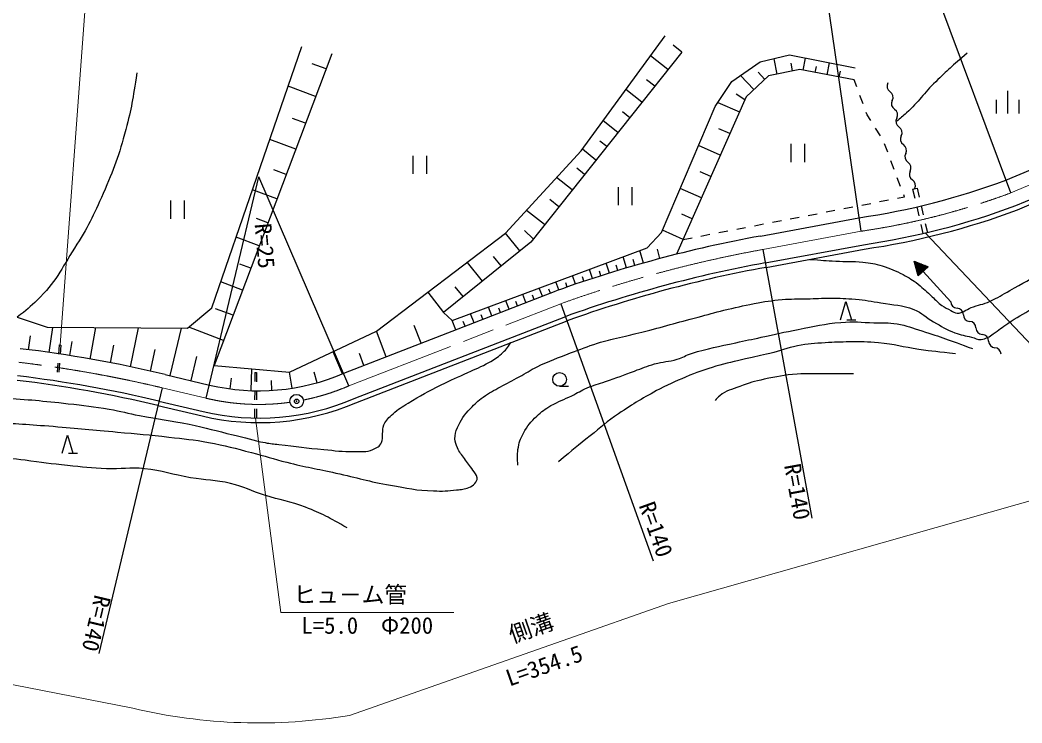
# Model space of a CAD drawing. Units: millimetres, scale not verified. Extents: x 40000 to 680000, y 20000 to 380000.
# Drawn here: x 329161 to 439290, y 240602 to 317841 of the extents above; entities that cross this region are included whole.
import ezdxf
from ezdxf.enums import TextEntityAlignment as Align

# ---------------------------------------------------------------- set-up
doc = ezdxf.new("R2010")
doc.units = ezdxf.units.MM
doc.header["$LTSCALE"] = 1000
doc.header["$PDMODE"] = 32
doc.header["$PDSIZE"] = 500
doc.linetypes.add('CHAIN', pattern=[18.5, 12, -1.5, 3.5, -1.5])
for name, color, linetype, lineweight in [('M-BGD', 7, 'Continuous', 25), ('M-BMK', 2, 'CHAIN', 13), ('M-BMK-SRVR', 7, 'Continuous', 25), ('M-STR-HTXT', 7, 'Continuous', 13)]:
    doc.layers.add(name, color=color, linetype=linetype, lineweight=lineweight)
doc.styles.add('@ＭＳ ゴシック', font='')
doc.styles.add('ＭＳ ゴシック', font='')
doc.styles.get('@ＭＳ ゴシック').set_extended_font_data('@MS Gothic')
doc.styles.get('ＭＳ ゴシック').set_extended_font_data('MS Gothic')

msp = doc.modelspace()

# ---------------------------------------------------------------- linework, layer by layer
at = {"layer": 'M-BGD'}
for p, q in [((438058, 298844), (427580, 326955)), ((421620, 294638), (417306, 324326)), ((390841, 303455), (400062, 316111)), ((401904, 314311), (400947, 315072)), ((350250, 286235), (360128, 314943)), ((363421, 314120), (350488, 279868)), ((401897, 314302), (385291, 293444)), ((400380, 312396), (398466, 313920)), ((410516, 313267), (413733, 314014)), ((413733, 314014), (420973, 312578)), ((362795, 312462), (361282, 313033)), ((407413, 311084), (410516, 313267)), ((412388, 311907), (412051, 313593)), ((414075, 312244), (413906, 313087)), ((415241, 312336), (415496, 313664)), ((417889, 311827), (418141, 313140)), ((409805, 310200), (408362, 311751)), ((411435, 311716), (408964, 309417)), ((411009, 311320), (410288, 312096)), ((414882, 312405), (411435, 311716)), ((420858, 311256), (414882, 312405)), ((416569, 312081), (416696, 312745)), ((419201, 311575), (419327, 312231)), ((361652, 309436), (358626, 310579)), ((398919, 310561), (398038, 311262)), ((405574, 308326), (407413, 311084)), ((421138, 310503), (420858, 311256)), ((397517, 308801), (395757, 310202)), ((407882, 309738), (408828, 309108)), ((421834, 308628), (421486, 309566)), ((437733, 307576), (437733, 310076)), ((408964, 309417), (401325, 292109)), ((405871, 308771), (408233, 307761)), ((436483, 307576), (436483, 309076)), ((438983, 307576), (438983, 309076)), ((396173, 307112), (395364, 307757)), ((399656, 294478), (405574, 308326)), ((422276, 307437), (422182, 307691)), ((422664, 306820), (422276, 307437)), ((360542, 306497), (359115, 307036)), ((394884, 305494), (393265, 306782)), ((437504, 300239), (454048, 307245)), ((407181, 305377), (405989, 305903)), ((423730, 305127), (423197, 305973)), ((359465, 303643), (356611, 304721)), ((393648, 303941), (392904, 304534)), ((406129, 302993), (403745, 304045)), ((413882, 304236), (413882, 302236)), ((415382, 304236), (415382, 302236)), ((424542, 303309), (424193, 304246)), ((438613, 297450), (455217, 304482)), ((438798, 296986), (455413, 304022)), ((372351, 302930), (372351, 300930)), ((373851, 302930), (373851, 300930)), ((382525, 294415), (390841, 303455)), ((392463, 302452), (390974, 303638)), ((425241, 301435), (424892, 302372)), ((358418, 300871), (357072, 301380)), ((391204, 300871), (390352, 301549)), ((405089, 300636), (403924, 301150)), ((349635, 276279), (355413, 300602)), ((365304, 277642), (355413, 300602)), ((389848, 299167), (388144, 300523)), ((425940, 299561), (425590, 300498)), ((357402, 298179), (354709, 299196)), ((394896, 299489), (394896, 297489)), ((396396, 299489), (396396, 297489)), ((404061, 298307), (401732, 299335)), ((426368, 298413), (426289, 298624)), ((427272, 299254), (427759, 299368)), ((427272, 299254), (427499, 298281)), ((427759, 299368), (427986, 298394)), ((345686, 298005), (345686, 296005)), ((347186, 298005), (347186, 296005)), ((388387, 297332), (387399, 298119)), ((421680, 297510), (422662, 297699)), ((423644, 297888), (424626, 298077)), ((425608, 298267), (426368, 298413)), ((428214, 297420), (428441, 296447)), ((386814, 295357), (384838, 296930)), ((403045, 296005), (401907, 296507)), ((415788, 296376), (416770, 296565)), ((417752, 296754), (418734, 296943)), ((419716, 297132), (420698, 297321)), ((427727, 297307), (427954, 296333)), ((356414, 295564), (355145, 296044)), ((409896, 295242), (410878, 295431)), ((410533, 294104), (421375, 296118)), ((411860, 295620), (412842, 295809)), ((413824, 295998), (414806, 296187)), ((428182, 295359), (428409, 294386)), ((428668, 295473), (428896, 294499)), ((368332, 283658), (382525, 294415)), ((384093, 292475), (382525, 294415)), ((384597, 294703), (385577, 293802)), ((398104, 292812), (399656, 294478)), ((402041, 293730), (399765, 294734)), ((404004, 294108), (404986, 294297)), ((405968, 294486), (406950, 294675)), ((407932, 294864), (408914, 295053)), ((355456, 293025), (352916, 293984)), ((385291, 293444), (375695, 285687)), ((402041, 293730), (403022, 293919)), ((411076, 291154), (421865, 293158)), ((376672, 284825), (398104, 292812)), ((397677, 291139), (397293, 292509)), ((399498, 291636), (399222, 292676)), ((410805, 292629), (416177, 263114)), ((411166, 290662), (421946, 292664)), ((354524, 290559), (353327, 291011)), ((379991, 289160), (378336, 291207)), ((382042, 290817), (381214, 291841)), ((393939, 290035), (393598, 291133)), ((394872, 290321), (394697, 290899)), ((395806, 290600), (395446, 291821)), ((396741, 290873), (396555, 291519)), ((427886, 289723), (427434, 291338)), ((427434, 291338), (428997, 290731)), ((427464, 291230), (428405, 290193)), ((427524, 291015), (428331, 290126)), ((427538, 291297), (428479, 290260)), ((427585, 290799), (428257, 290059)), ((427746, 291216), (428553, 290328)), ((427955, 291135), (428627, 290395)), ((428163, 291054), (428701, 290462)), ((428372, 290974), (428775, 290529)), ((428580, 290893), (428849, 290597)), ((428789, 290812), (428923, 290664)), ((390221, 288825), (389904, 289756)), ((392077, 289443), (391751, 290444)), ((393007, 289742), (392841, 290265)), ((427645, 290584), (428183, 289992)), ((427705, 290369), (428109, 289924)), ((427766, 290153), (428034, 289857)), ((427826, 289938), (427960, 289790)), ((428997, 290731), (427886, 289723)), ((431466, 286895), (428442, 290227)), ((353620, 288164), (351225, 289068)), ((377877, 287451), (376995, 288542)), ((388372, 288180), (388056, 289067)), ((389296, 288506), (389138, 288959)), ((391148, 289137), (390988, 289619)), ((364736, 279031), (388091, 288080)), ((373985, 287943), (375695, 285687)), ((384765, 286791), (384413, 287698)), ((385672, 287142), (385496, 287596)), ((386579, 287494), (386233, 288388)), ((387474, 287841), (387303, 288282)), ((382915, 286074), (382554, 287005)), ((383846, 286435), (383665, 286900)), ((388616, 286674), (398743, 258435)), ((419339, 284908), (419939, 286908)), ((419939, 286908), (420539, 284908)), ((347575, 283972), (350250, 286235)), ((352576, 285400), (350662, 286122)), ((365872, 276253), (389140, 285269)), ((375695, 285687), (376672, 284825)), ((379067, 284583), (378687, 285564)), ((380047, 284963), (379857, 285454)), ((381016, 285338), (380645, 286294)), ((381971, 285709), (381786, 286186)), ((328848, 285206), (332140, 284075)), ((366061, 275790), (389314, 284800)), ((373244, 282327), (372487, 284280)), ((377066, 283808), (376672, 284825)), ((378073, 284198), (377878, 284701)), ((420039, 284908), (421039, 284908)), ((330102, 281614), (330293, 283129)), ((332140, 284075), (347575, 283972)), ((332371, 281310), (332764, 284070)), ((336875, 280594), (337480, 284039)), ((341306, 279744), (342195, 284008)), ((345652, 278766), (346911, 283976)), ((351533, 282636), (347704, 284081)), ((358795, 279138), (368332, 283658)), ((369421, 280846), (368332, 283658)), ((333459, 282142), (333387, 281144)), ((333459, 282142), (333659, 282127)), ((333659, 282127), (333587, 281130)), ((334631, 280969), (334877, 282512)), ((339100, 280185), (339469, 282104)), ((343490, 279270), (344021, 281631)), ((347965, 278217), (348593, 280863)), ((364594, 278970), (363564, 281398)), ((366968, 279895), (366458, 281212)), ((333315, 280147), (333243, 279150)), ((333515, 280133), (333443, 279135)), ((350488, 279868), (358795, 279138)), ((345117, 278894), (349982, 277738)), ((354554, 277118), (354641, 279503)), ((354959, 279105), (354956, 278105)), ((354959, 279105), (355159, 279104)), ((355159, 279104), (355156, 278104)), ((359071, 277388), (358795, 279138)), ((361824, 277994), (361502, 279131)), ((333371, 278138), (333370, 278130)), ((352242, 277317), (352403, 278501)), ((356852, 277146), (356785, 278233)), ((388462, 277602), (389462, 277602)), ((344770, 277434), (337837, 248246)), ((354953, 277105), (354950, 276105)), ((355153, 277104), (355150, 276104)), ((344308, 275488), (349173, 274333)), ((344424, 275975), (349288, 274819)), ((354947, 275105), (354945, 274106)), ((355147, 275104), (355145, 274104)), ((333780, 270236), (334380, 272236)), ((334380, 272236), (334980, 270236)), ((334480, 270236), (335480, 270236))]:
    msp.add_line(p, q, dxfattribs=at)
msp.add_circle((388462, 278352), 750, dxfattribs=at)
for centre, radius, start, end in [((425177, 310582), 725, 150.608, 237.81364), ((424404, 309355), 725, 330.608, 57.81364), ((425668, 308644), 725, 150.608, 237.81364), ((424895, 307416), 725, 330.608, 57.81364), ((426159, 306705), 725, 150.608, 237.81364), ((425386, 305478), 725, 330.608, 57.81364), ((426650, 304766), 725, 150.608, 237.81364), ((425877, 303539), 725, 330.608, 57.81364), ((427141, 302827), 725, 150.608, 237.81364), ((426368, 301600), 725, 330.608, 57.81364), ((427632, 300888), 725, 150.608, 237.81364), ((410118, 373807), 78500, 278.24489, 290.41786), ((426859, 299661), 725, 330.608, 57.81364), ((410118, 373807), 81500, 278.2872, 290.46496), ((410118, 373807), 82000, 278.29402, 290.47255), ((435874, 154892), 141500, 100.31669, 109.7362), ((435874, 154892), 138500, 100.31447, 109.72065), ((435874, 154892), 138000, 100.3141, 109.71801), ((432191, 286897), 725, 180.15041, 267.35605), ((432124, 285448), 725, 0.15041, 87.35605), ((433574, 285452), 725, 180.15041, 267.35605), ((433507, 284003), 725, 0.15041, 87.35605), ((434957, 284007), 725, 180.15041, 267.35605), ((434890, 282559), 725, 0.15041, 87.35605), ((436340, 282563), 725, 180.15041, 267.35605), ((312416, 141224), 141500, 76.63812, 83.20373), ((436273, 281114), 725, 0.15041, 87.35605), ((312416, 141224), 138500, 76.63812, 83.16817), ((355413, 300602), 23500, 256.63812, 293.37453), ((312416, 141224), 138000, 76.63812, 83.16213), ((355413, 300602), 27000, 256.63812, 293.22729), ((355413, 300602), 26500, 256.63812, 293.24652)]:
    msp.add_arc(centre, radius, start, end, dxfattribs=at)
for points, knots in [([(433272, 314190), (431587, 312751), (431109, 312342), (429808, 311066), (428502, 309787), (427963, 308879), (426606, 307655), (426157, 307250), (426004, 307102), (425436, 306642)], [0, 0, 0, 0, 1, 1, 1, 2, 2, 2, 3, 3, 3, 3]), ([(341990, 312032), (341568, 309109), (341412, 308203), (340785, 305806), (340048, 302988), (339472, 301441), (338295, 298777), (337228, 296363), (336584, 295014), (335162, 292791), (333683, 290481), (333050, 288980), (331064, 287087), (330242, 286304), (329915, 285978), (328848, 285206)], [0, 0, 0, 0, 1, 1, 1, 2, 2, 2, 3, 3, 3, 4, 4, 4, 5, 5, 5, 5]), ([(277699, 271979), (279871, 272620), (280496, 272799), (282319, 273198), (284264, 273624), (285366, 273835), (287345, 274048), (289070, 274235), (290049, 274175), (291780, 274270), (293499, 274364), (294460, 274437), (296179, 274529), (297694, 274609), (298542, 274717), (300059, 274714), (301577, 274710), (302423, 274551), (303940, 274492), (305931, 274414), (307048, 274429), (309040, 274381), (311133, 274330), (312307, 274322), (314399, 274233), (316653, 274138), (317912, 274014), (320164, 273901), (322459, 273785), (323747, 273767), (326041, 273642), (328684, 273498), (330165, 273403), (332804, 273198), (335564, 272984), (337107, 272827), (339863, 272570), (342073, 272364), (343313, 272272), (345518, 272016), (347225, 271817), (348191, 271748), (349879, 271424), (351743, 271068), (352772, 270789), (354610, 270316), (356132, 269923), (356964, 269623), (358490, 269244), (360584, 268724), (361779, 268526), (363886, 268061), (366225, 267545), (367512, 267135), (369873, 266731), (371711, 266416), (372740, 266145), (374604, 266102), (375601, 266079), (376167, 266074), (377154, 266213), (377678, 266287), (378004, 266250), (378485, 266472), (378768, 266603), (378955, 266672), (379150, 266915), (379316, 267123), (379434, 267280), (379409, 267544), (379371, 267923), (379137, 268074), (378928, 268394), (378595, 268904), (378351, 269150), (378004, 269650), (377689, 270104), (377450, 270327), (377228, 270833), (377067, 271202), (376986, 271429), (376969, 271831), (376949, 272317), (377034, 272604), (377228, 273050), (377626, 273965), (377991, 274426), (378669, 275157), (379170, 275697), (379476, 275984), (380074, 276414), (380767, 276913), (381214, 277104), (381959, 277522), (382758, 277972), (383224, 278190), (384028, 278631), (384799, 279054), (385194, 279360), (385987, 279740), (387394, 280414), (388227, 280696), (389683, 281255), (390830, 281696), (391468, 281958), (392640, 282327), (393565, 282618), (394101, 282719), (395042, 282955), (396006, 283198), (396554, 283304), (397518, 283547), (399940, 284155), (401276, 284574), (403690, 285210), (404801, 285502), (405418, 285684), (406536, 285949), (407831, 286256), (408553, 286448), (409862, 286688), (411053, 286906), (411724, 287025), (412930, 287132), (413980, 287224), (414574, 287176), (415628, 287206), (416653, 287234), (417226, 287286), (418252, 287279), (419321, 287273), (419922, 287262), (420987, 287169), (422091, 287072), (422704, 286955), (423795, 286762), (425217, 286510), (426085, 286580), (427417, 286023), (428327, 285643), (428708, 285186), (429561, 284692), (430461, 284172), (430951, 283833), (431926, 283473), (432613, 283219), (433027, 283170), (433737, 282992), (434155, 282888), (434380, 282703), (434809, 282734), (435096, 282754), (435253, 282829), (435511, 282955), (435774, 283083), (435899, 283196), (436140, 283362), (436770, 283796), (437092, 284083), (437729, 284508), (438752, 285190), (439375, 285495), (440427, 286134), (441180, 286591), (441634, 286801), (442349, 287316), (443459, 288117), (443911, 288774), (444936, 289682), (445594, 290265), (445977, 290576), (446636, 291160), (447805, 292197), (448419, 292825), (449592, 293858), (450576, 294724), (451130, 295206), (452142, 296039), (453008, 296750), (453498, 297143), (454397, 297813), (455319, 298499), (455878, 298825), (456799, 299513), (457771, 300238), (458245, 300738), (459238, 301434), (460183, 302096), (460750, 302414), (461752, 302987), (462660, 303506), (463174, 303789), (464117, 304243), (465212, 304770), (465839, 305037), (466963, 305500), (467892, 305883), (468440, 306030), (469365, 306424), (470215, 306786), (470642, 307103), (471509, 307422), (472419, 307757), (472969, 307821), (473911, 308050), (475248, 308376), (475990, 308603), (477348, 308826), (478610, 309034), (479323, 309133), (480600, 309196), (481812, 309255), (482498, 309245), (483705, 309122), (484767, 309013), (485352, 308869), (486403, 308678), (488183, 308355), (489173, 308137), (490949, 307791), (492363, 307516), (493148, 307317), (494571, 307089), (495607, 306923), (496183, 306750), (497232, 306719), (497868, 306701), (498223, 306783), (498858, 306830), (499560, 306882), (499782, 306902), (500655, 306975)], [0, 0, 0, 0, 1, 1, 1, 2, 2, 2, 3, 3, 3, 4, 4, 4, 5, 5, 5, 6, 6, 6, 7, 7, 7, 8, 8, 8, 9, 9, 9, 10, 10, 10, 11, 11, 11, 12, 12, 12, 13, 13, 13, 14, 14, 14, 15, 15, 15, 16, 16, 16, 17, 17, 17, 18, 18, 18, 19, 19, 19, 20, 20, 20, 21, 21, 21, 22, 22, 22, 23, 23, 23, 24, 24, 24, 25, 25, 25, 26, 26, 26, 27, 27, 27, 28, 28, 28, 29, 29, 29, 30, 30, 30, 31, 31, 31, 32, 32, 32, 33, 33, 33, 34, 34, 34, 35, 35, 35, 36, 36, 36, 37, 37, 37, 38, 38, 38, 39, 39, 39, 40, 40, 40, 41, 41, 41, 42, 42, 42, 43, 43, 43, 44, 44, 44, 45, 45, 45, 46, 46, 46, 47, 47, 47, 48, 48, 48, 49, 49, 49, 50, 50, 50, 51, 51, 51, 52, 52, 52, 53, 53, 53, 54, 54, 54, 55, 55, 55, 56, 56, 56, 57, 57, 57, 58, 58, 58, 59, 59, 59, 60, 60, 60, 61, 61, 61, 62, 62, 62, 63, 63, 63, 64, 64, 64, 65, 65, 65, 66, 66, 66, 67, 67, 67, 68, 68, 68, 69, 69, 69, 70, 70, 70, 71, 71, 71, 72, 72, 72, 73, 73, 73, 74, 74, 74, 75, 75, 75, 76, 76, 76, 77, 77, 77, 77]), ([(415932, 291547), (417332, 291444), (417695, 291417), (418826, 291354), (419987, 291290), (420645, 291358), (421799, 291223), (422644, 291124), (423131, 291088), (423941, 290830), (424860, 290536), (425362, 290319), (426215, 289868), (426893, 289509), (427271, 289291), (427876, 288819), (428510, 288324), (428805, 287976), (429406, 287441), (429831, 287063), (430029, 286800), (430499, 286480), (430856, 286236), (431075, 286127), (431461, 285933), (431735, 285796), (431877, 285631), (432183, 285627), (432818, 285620), (433096, 286015), (433691, 286239), (434499, 286544), (435005, 286577), (435790, 286939), (436664, 287342), (437113, 287649), (437954, 288119), (439399, 288927), (440229, 289350), (441626, 290239), (442318, 290680), (442671, 290978), (443331, 291464), (443950, 291919), (444348, 292114), (444905, 292644), (445539, 293247), (445726, 293737), (446304, 294393), (446800, 294955), (447105, 295244), (447616, 295792), (448645, 296897), (449159, 297577), (450239, 298634), (450948, 299327), (451371, 299688), (452119, 300339), (452805, 300936), (453167, 301302), (453911, 301825), (454705, 302383), (455252, 302529), (456097, 303006), (458409, 304309), (459131, 304892), (461776, 306735)], [0, 0, 0, 0, 1, 1, 1, 2, 2, 2, 3, 3, 3, 4, 4, 4, 5, 5, 5, 6, 6, 6, 7, 7, 7, 8, 8, 8, 9, 9, 9, 10, 10, 10, 11, 11, 11, 12, 12, 12, 13, 13, 13, 14, 14, 14, 15, 15, 15, 16, 16, 16, 17, 17, 17, 18, 18, 18, 19, 19, 19, 20, 20, 20, 21, 21, 21, 22, 22, 22, 22]), ([(383894, 268922), (383816, 269683), (383795, 269981), (383894, 270648), (384003, 271386), (384140, 271805), (384498, 272459), (384941, 273270), (385291, 273682), (385964, 274314), (386517, 274833), (386862, 275098), (387517, 275479), (388371, 275975), (388917, 276123), (389804, 276557), (390467, 276882), (390807, 277130), (391486, 277420), (392255, 277749), (392724, 277833), (393514, 278110), (394766, 278551), (395456, 278828), (396706, 279275), (397564, 279582), (398024, 279821), (398906, 280052), (399871, 280304), (400447, 280299), (401408, 280569), (402040, 280747), (402332, 281026), (402961, 281216), (404835, 281782), (405925, 281955), (407835, 282381), (408929, 282625), (409544, 282751), (410639, 282985), (412223, 283324), (413103, 283546), (414694, 283848), (416523, 284194), (417541, 284474), (419396, 284624), (420807, 284739), (421605, 284624), (423020, 284581), (424015, 284551), (424581, 284606), (425565, 284452), (426655, 284280), (427226, 283995), (428282, 283675), (430486, 283009), (431200, 282712), (433847, 281734)], [0, 0, 0, 0, 1, 1, 1, 2, 2, 2, 3, 3, 3, 4, 4, 4, 5, 5, 5, 6, 6, 6, 7, 7, 7, 8, 8, 8, 9, 9, 9, 10, 10, 10, 11, 11, 11, 12, 12, 12, 13, 13, 13, 14, 14, 14, 15, 15, 15, 16, 16, 16, 17, 17, 17, 18, 18, 18, 19, 19, 19, 19]), ([(256024, 278710), (257076, 278717), (257377, 278712), (258242, 278660), (259290, 278596), (259873, 278503), (260913, 278357), (262278, 278167), (263027, 277962), (264390, 277753), (266057, 277496), (266992, 277339), (268673, 277198), (269477, 277131), (269932, 277160), (270739, 277148), (271762, 277133), (272338, 277083), (273359, 277148), (274254, 277205), (274753, 277301), (275627, 277501), (276871, 277786), (277516, 278137), (278751, 278458), (280111, 278812), (280890, 278950), (282279, 279164), (283864, 279407), (284757, 279593), (286361, 279617), (287642, 279637), (288363, 279563), (289636, 279416), (291202, 279235), (292061, 279008), (293617, 278761), (295269, 278498), (296197, 278363), (297850, 278105), (300232, 277734), (301551, 277407), (303948, 277148), (306222, 276902), (307508, 276889), (309793, 276795), (311327, 276732), (312189, 276777), (313724, 276745), (317641, 276662), (319836, 276640), (323752, 276493), (325130, 276441), (325904, 276446), (327279, 276342), (330078, 276130), (331646, 276005), (334435, 275687), (336210, 275484), (337209, 275386), (338970, 275082), (340279, 274856), (340993, 274632), (342296, 274376), (344414, 273961), (345626, 273860), (347738, 273419), (349640, 273022), (350687, 272715), (352576, 272260), (353955, 271928), (354712, 271676), (356104, 271403), (356688, 271289), (357024, 271276), (357615, 271202), (359541, 270959), (360620, 270821), (362554, 270647), (363830, 270533), (364548, 270398), (365829, 270446), (366659, 270477), (367194, 270295), (367946, 270647), (368377, 270850), (368695, 270975), (368903, 271403), (369067, 271742), (368957, 271988), (369004, 272361), (369054, 272756), (369002, 273001), (369155, 273369), (369392, 273936), (369727, 274144), (370163, 274578), (370724, 275136), (371154, 275318), (371826, 275737), (373201, 276595), (374007, 277022), (375454, 277753), (376578, 278320), (377239, 278575), (378377, 279113), (379284, 279543), (379826, 279719), (380695, 280222), (381259, 280548), (381596, 280715), (382078, 281153), (382549, 281580), (382706, 281802), (383123, 282401)], [0, 0, 0, 0, 1, 1, 1, 2, 2, 2, 3, 3, 3, 4, 4, 4, 5, 5, 5, 6, 6, 6, 7, 7, 7, 8, 8, 8, 9, 9, 9, 10, 10, 10, 11, 11, 11, 12, 12, 12, 13, 13, 13, 14, 14, 14, 15, 15, 15, 16, 16, 16, 17, 17, 17, 18, 18, 18, 19, 19, 19, 20, 20, 20, 21, 21, 21, 22, 22, 22, 23, 23, 23, 24, 24, 24, 25, 25, 25, 26, 26, 26, 27, 27, 27, 28, 28, 28, 29, 29, 29, 30, 30, 30, 31, 31, 31, 32, 32, 32, 33, 33, 33, 34, 34, 34, 35, 35, 35, 36, 36, 36, 37, 37, 37, 38, 38, 38, 38]), ([(431992, 281173), (430042, 281371), (429517, 281427), (427937, 281648), (426212, 281889), (425272, 282217), (423537, 282381), (422296, 282498), (421592, 282473), (420345, 282467), (419300, 282463), (418713, 282454), (417671, 282381), (416470, 282297), (415790, 282262), (414608, 282036), (413407, 281806), (412775, 281509), (411588, 281216), (410548, 280960), (409956, 280859), (408914, 280612), (407629, 280308), (406902, 280163), (405635, 279793), (404505, 279462), (403880, 279242), (402788, 278801), (401467, 278266), (400729, 277951), (399467, 277291), (397638, 276335), (396650, 275724), (394937, 274573), (393661, 273716), (393035, 273113), (391831, 272157), (390452, 271063), (390018, 270701), (388337, 269310)], [0, 0, 0, 0, 1, 1, 1, 2, 2, 2, 3, 3, 3, 4, 4, 4, 5, 5, 5, 6, 6, 6, 7, 7, 7, 8, 8, 8, 9, 9, 9, 10, 10, 10, 11, 11, 11, 12, 12, 12, 13, 13, 13, 13]), ([(420784, 278960), (419214, 278965), (418816, 278966), (417555, 278960), (416389, 278954), (415732, 279020), (414570, 278933), (413146, 278826), (412353, 278674), (410960, 278363), (409893, 278125), (409287, 277989), (408274, 277576), (407396, 277218), (406788, 277171), (406076, 276545), (405862, 276357), (405761, 276280), (405560, 276029)], [0, 0, 0, 0, 1, 1, 1, 2, 2, 2, 3, 3, 3, 4, 4, 4, 5, 5, 5, 6, 6, 6, 6]), ([(365133, 262035), (363071, 263197), (362411, 263583), (360546, 264299), (358825, 264960), (357774, 265073), (356018, 265635), (354556, 266102), (353793, 266549), (352302, 266912), (350610, 267323), (349606, 267258), (347890, 267550), (345908, 267888), (344839, 268333), (342839, 268537), (341215, 268704), (340290, 268469), (338659, 268537), (336977, 268608), (336038, 268718), (334363, 268886), (332544, 269068), (331532, 269235), (329718, 269466), (327087, 269801), (325616, 270012), (322984, 270337), (321216, 270555), (320228, 270692), (318455, 270860), (316486, 271046), (315380, 271133), (313404, 271208), (311342, 271286), (310180, 271409), (308121, 271266), (305782, 271103), (304455, 270920), (302199, 270279), (300591, 269822), (299680, 269535), (298193, 268770), (297498, 268412), (297238, 268281), (296452, 267783)], [0, 0, 0, 0, 1, 1, 1, 2, 2, 2, 3, 3, 3, 4, 4, 4, 5, 5, 5, 6, 6, 6, 7, 7, 7, 8, 8, 8, 9, 9, 9, 10, 10, 10, 11, 11, 11, 12, 12, 12, 13, 13, 13, 14, 14, 14, 15, 15, 15, 15])]:
    msp.add_open_spline(points, degree=3, knots=knots, dxfattribs=at)
at = {"layer": 'M-BMK'}
for p, q in [((438058, 298844), (453942, 305571)), ((410805, 292629), (421620, 294638)), ((365304, 277642), (388616, 286674)), ((344770, 277434), (349635, 276279))]:
    msp.add_line(p, q, dxfattribs=at)
for centre, radius, start, end in [((410118, 373807), 80000, 278.26634, 290.44174), ((435874, 154892), 140000, 100.31559, 109.72849), ((312416, 141224), 140000, 76.63812, 83.1861), ((355413, 300602), 25000, 281.27513, 293.30764), ((355413, 300602), 25000, 256.63812, 277.83726)]:
    msp.add_arc(centre, radius, start, end, dxfattribs=at)
at = {"layer": 'M-BMK-SRVR'}
msp.add_circle((359563, 275949), 750, dxfattribs=at)
msp.add_point((359563, 275949), dxfattribs=at)
at = {"layer": 'M-STR-HTXT'}
for p, q in [((336564, 322436), (333559, 282135)), ((444760, 277430), (428652, 294442)), ((357832, 252735), (355056, 274104)), ((400430, 253729), (464537, 271905)), ((201086, 269854), (341547, 242226)), ((365373, 241435), (400430, 253729)), ((357832, 252735), (376832, 252735))]:
    msp.add_line(p, q, dxfattribs=at)
msp.add_arc((355413, 300602), 60000, 256.63812, 279.55619, dxfattribs=at)

# ---------------------------------------------------------------- texts
at = {"layer": 'M-BGD', "style": 'ＭＳ ゴシック'}
msp.add_text('R=25', height=1833, rotation=274.973, dxfattribs=at).set_placement((355855, 295512), align=Align.MIDDLE_LEFT)
for rotation, p in [(280.316, (412598, 268815)), (289.728, (396633, 264318)), (256.638, (336849, 254905))]:
    msp.add_text('R=140', height=1833, rotation=rotation, dxfattribs=at).set_placement(p, align=Align.BOTTOM_LEFT)
at = {"layer": 'M-STR-HTXT', "style": 'ＭＳ ゴシック'}
msp.add_text('ヒュ－ム管', height=1833, dxfattribs=at).set_placement((359207, 253235), align=Align.BOTTOM_LEFT)
msp.add_text('L=5.0\u3000Φ200', height=1833, dxfattribs=at).set_placement((367332, 252235), align=Align.TOP_CENTER)
msp.add_text('側溝', height=1833, rotation=19.325, dxfattribs=at).set_placement((385808, 249660), align=Align.BOTTOM_CENTER)
at = {"layer": 'M-STR-HTXT', "style": '@ＭＳ ゴシック'}
msp.add_text('L=354.5', height=1833, rotation=19.325, dxfattribs=at).set_placement((386470, 247773), align=Align.TOP_CENTER)

doc.saveas('drawing.dxf')
